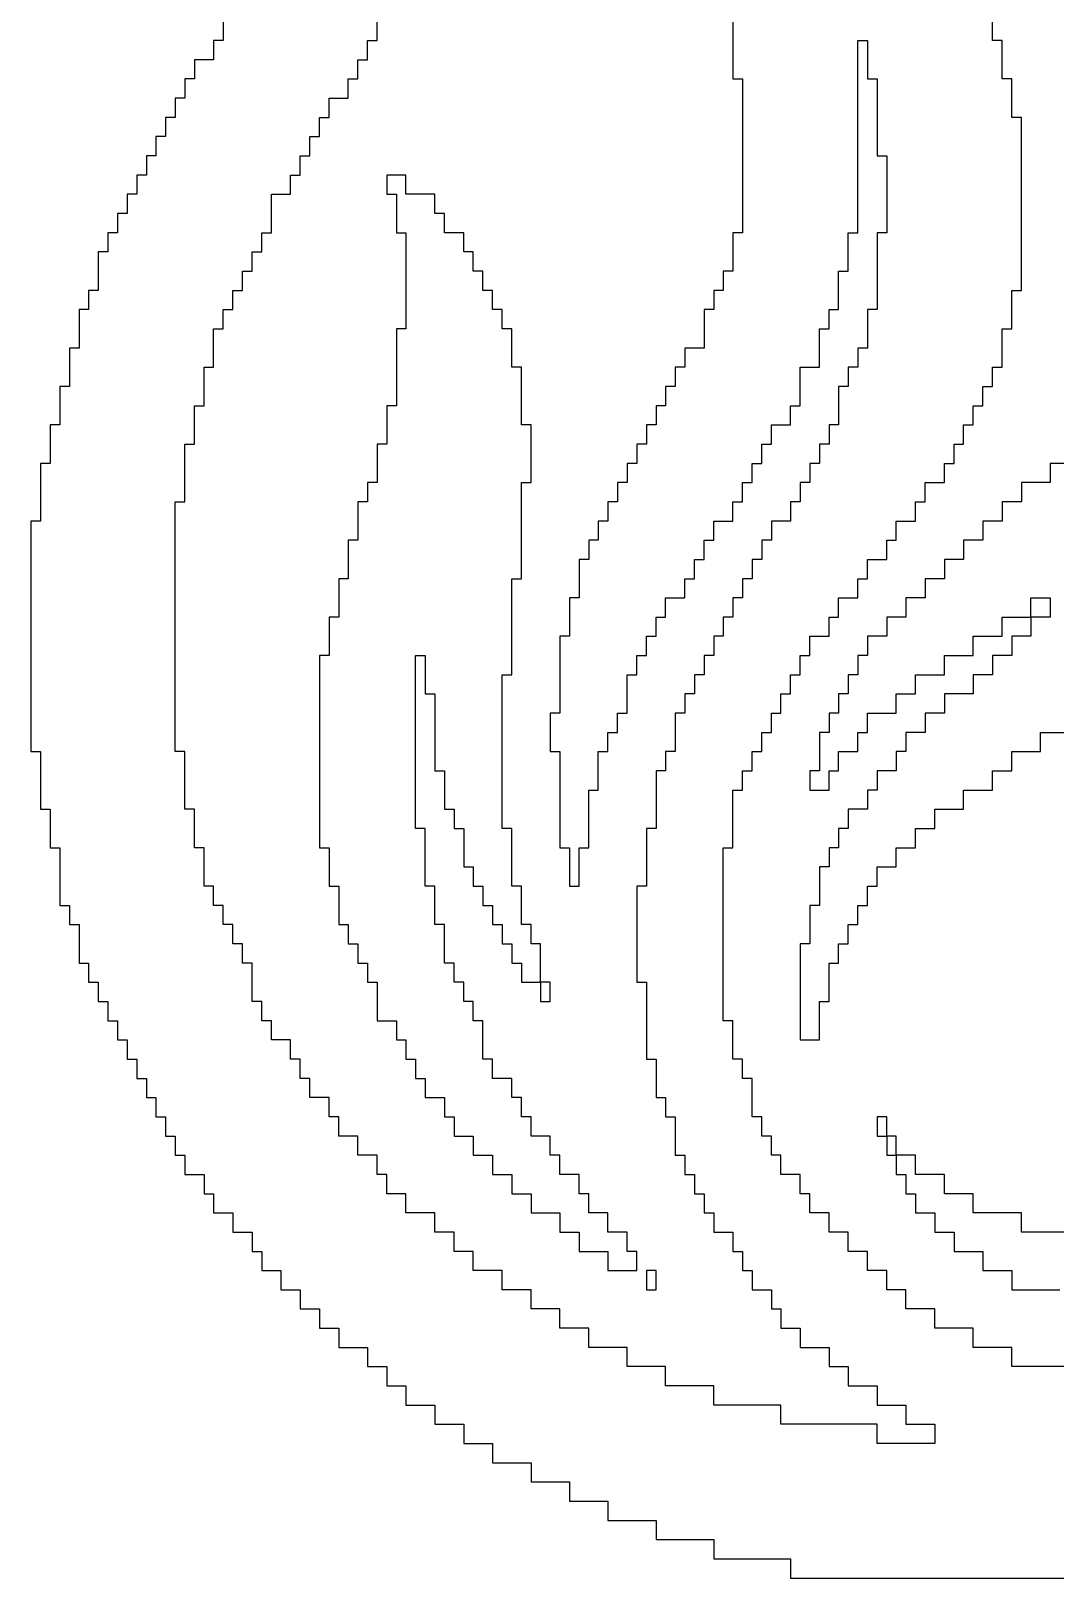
# Model space of a CAD drawing. Header units: metres. Extents: x -84 to 281, y -201 to 77.
# Drawn here: x 206.82 to 218.1, y 33.76 to 50.8 of the extents above; entities that cross this region are included whole.
import ezdxf

# ---------------------------------------------------------------- set-up
doc = ezdxf.new("R2010")
doc.units = ezdxf.units.M

msp = doc.modelspace()

# ---------------------------------------------------------------- linework, layer by layer
for p, q in [((214.551, 51.1167), (214.551, 50.27)), ((208.942, 50.905), (208.942, 50.6933)), ((210.635, 50.6933), (210.635, 50.905)), ((217.409, 50.6933), (217.409, 50.905)), ((208.942, 50.6933), (208.836, 50.6933)), ((208.836, 50.6933), (208.836, 50.4817)), ((210.53, 50.4817), (210.53, 50.6933)), ((210.53, 50.6933), (210.635, 50.6933)), ((215.927, 48.5767), (215.927, 50.6933)), ((215.927, 50.6933), (216.033, 50.6933)), ((216.033, 50.6933), (216.033, 50.27)), ((217.515, 50.6933), (217.409, 50.6933)), ((217.515, 50.27), (217.515, 50.6933)), ((208.836, 50.4817), (208.625, 50.4817)), ((208.625, 50.4817), (208.625, 50.27)), ((210.424, 50.27), (210.424, 50.4817)), ((210.424, 50.4817), (210.53, 50.4817)), ((208.625, 50.27), (208.519, 50.27)), ((208.519, 50.27), (208.519, 50.0583)), ((210.318, 50.0583), (210.318, 50.27)), ((210.318, 50.27), (210.424, 50.27)), ((214.551, 50.27), (214.657, 50.27)), ((214.657, 50.27), (214.657, 48.5767)), ((216.033, 50.27), (216.139, 50.27)), ((216.139, 50.27), (216.139, 49.4233)), ((217.62, 50.27), (217.515, 50.27)), ((217.62, 49.8467), (217.62, 50.27)), ((208.519, 50.0583), (208.413, 50.0583)), ((208.413, 50.0583), (208.413, 49.8467)), ((210.106, 49.8467), (210.106, 50.0583)), ((210.106, 50.0583), (210.318, 50.0583)), ((208.413, 49.8467), (208.307, 49.8467)), ((208.307, 49.8467), (208.307, 49.635)), ((210, 49.635), (210, 49.8467)), ((210, 49.8467), (210.106, 49.8467)), ((217.726, 49.8467), (217.62, 49.8467)), ((217.726, 47.9417), (217.726, 49.8467)), ((208.307, 49.635), (208.201, 49.635)), ((208.201, 49.635), (208.201, 49.4233)), ((209.895, 49.4233), (209.895, 49.635)), ((209.895, 49.635), (210, 49.635)), ((208.201, 49.4233), (208.095, 49.4233)), ((208.095, 49.4233), (208.095, 49.2117)), ((209.789, 49.2117), (209.789, 49.4233)), ((209.789, 49.4233), (209.895, 49.4233)), ((216.139, 49.4233), (216.245, 49.4233)), ((216.245, 49.4233), (216.245, 48.5767)), ((208.095, 49.2117), (207.99, 49.2117)), ((207.99, 49.2117), (207.99, 49)), ((209.683, 49), (209.683, 49.2117)), ((209.683, 49.2117), (209.789, 49.2117)), ((210.953, 49.2117), (210.741, 49.2117)), ((210.741, 49.2117), (210.741, 49)), ((210.953, 49), (210.953, 49.2117)), ((207.99, 49), (207.884, 49)), ((207.884, 49), (207.884, 48.7883)), ((209.471, 48.5767), (209.471, 49)), ((209.471, 49), (209.683, 49)), ((210.741, 49), (210.847, 49)), ((210.847, 49), (210.847, 48.5767)), ((211.27, 49), (210.953, 49)), ((211.27, 48.7883), (211.27, 49)), ((207.884, 48.7883), (207.778, 48.7883)), ((207.778, 48.7883), (207.778, 48.5767)), ((211.376, 48.7883), (211.27, 48.7883)), ((211.376, 48.5767), (211.376, 48.7883)), ((207.778, 48.5767), (207.672, 48.5767)), ((207.672, 48.5767), (207.672, 48.365)), ((209.365, 48.365), (209.365, 48.5767)), ((209.365, 48.5767), (209.471, 48.5767)), ((210.847, 48.5767), (210.953, 48.5767)), ((210.953, 48.5767), (210.953, 47.5183)), ((211.588, 48.5767), (211.376, 48.5767)), ((211.588, 48.365), (211.588, 48.5767)), ((214.657, 48.5767), (214.551, 48.5767)), ((214.551, 48.5767), (214.551, 48.1533)), ((215.821, 48.1533), (215.821, 48.5767)), ((215.821, 48.5767), (215.927, 48.5767)), ((216.245, 48.5767), (216.139, 48.5767)), ((216.139, 48.5767), (216.139, 47.73)), ((207.672, 48.365), (207.566, 48.365)), ((207.566, 48.365), (207.566, 47.9417)), ((209.26, 48.1533), (209.26, 48.365)), ((209.26, 48.365), (209.365, 48.365)), ((211.694, 48.365), (211.588, 48.365)), ((211.694, 48.1533), (211.694, 48.365)), ((209.154, 47.9417), (209.154, 48.1533)), ((209.154, 48.1533), (209.26, 48.1533)), ((211.8, 48.1533), (211.694, 48.1533)), ((211.8, 47.9417), (211.8, 48.1533)), ((214.551, 48.1533), (214.445, 48.1533)), ((214.445, 48.1533), (214.445, 47.9417)), ((215.715, 47.73), (215.715, 48.1533)), ((215.715, 48.1533), (215.821, 48.1533)), ((207.566, 47.9417), (207.46, 47.9417)), ((207.46, 47.9417), (207.46, 47.73)), ((209.048, 47.73), (209.048, 47.9417)), ((209.048, 47.9417), (209.154, 47.9417)), ((211.905, 47.9417), (211.8, 47.9417)), ((211.905, 47.73), (211.905, 47.9417)), ((214.445, 47.9417), (214.34, 47.9417)), ((214.34, 47.9417), (214.34, 47.73)), ((217.62, 47.5183), (217.62, 47.9417)), ((217.62, 47.9417), (217.726, 47.9417)), ((207.46, 47.73), (207.355, 47.73)), ((207.355, 47.73), (207.355, 47.3067)), ((208.942, 47.5183), (208.942, 47.73)), ((208.942, 47.73), (209.048, 47.73)), ((212.011, 47.73), (211.905, 47.73)), ((212.011, 47.5183), (212.011, 47.73)), ((214.34, 47.73), (214.234, 47.73)), ((214.234, 47.73), (214.234, 47.3067)), ((215.61, 47.5183), (215.61, 47.73)), ((215.61, 47.73), (215.715, 47.73)), ((216.139, 47.73), (216.033, 47.73)), ((216.033, 47.73), (216.033, 47.3067)), ((208.836, 47.095), (208.836, 47.5183)), ((208.836, 47.5183), (208.942, 47.5183)), ((210.953, 47.5183), (210.847, 47.5183)), ((210.847, 47.5183), (210.847, 46.6717)), ((212.117, 47.5183), (212.011, 47.5183)), ((212.117, 47.095), (212.117, 47.5183)), ((215.504, 47.095), (215.504, 47.5183)), ((215.504, 47.5183), (215.61, 47.5183)), ((217.515, 47.095), (217.515, 47.5183)), ((217.515, 47.5183), (217.62, 47.5183)), ((207.355, 47.3067), (207.249, 47.3067)), ((207.249, 47.3067), (207.249, 46.8833)), ((214.234, 47.3067), (214.022, 47.3067)), ((214.022, 47.3067), (214.022, 47.095)), ((216.033, 47.3067), (215.927, 47.3067)), ((215.927, 47.3067), (215.927, 47.095)), ((208.73, 46.6717), (208.73, 47.095)), ((208.73, 47.095), (208.836, 47.095)), ((212.223, 47.095), (212.117, 47.095)), ((212.223, 46.46), (212.223, 47.095)), ((214.022, 47.095), (213.916, 47.095)), ((213.916, 47.095), (213.916, 46.8833)), ((215.292, 46.6717), (215.292, 47.095)), ((215.292, 47.095), (215.504, 47.095)), ((215.927, 47.095), (215.821, 47.095)), ((215.821, 47.095), (215.821, 46.8833)), ((217.409, 46.8833), (217.409, 47.095)), ((217.409, 47.095), (217.515, 47.095)), ((207.249, 46.8833), (207.143, 46.8833)), ((207.143, 46.8833), (207.143, 46.46)), ((213.916, 46.8833), (213.81, 46.8833)), ((213.81, 46.8833), (213.81, 46.6717)), ((215.821, 46.8833), (215.715, 46.8833)), ((215.715, 46.8833), (215.715, 46.46)), ((217.303, 46.6717), (217.303, 46.8833)), ((217.303, 46.8833), (217.409, 46.8833)), ((208.625, 46.2483), (208.625, 46.6717)), ((208.625, 46.6717), (208.73, 46.6717)), ((210.847, 46.6717), (210.741, 46.6717)), ((210.741, 46.6717), (210.741, 46.2483)), ((213.81, 46.6717), (213.705, 46.6717)), ((213.705, 46.6717), (213.705, 46.46)), ((215.186, 46.46), (215.186, 46.6717)), ((215.186, 46.6717), (215.292, 46.6717)), ((217.197, 46.46), (217.197, 46.6717)), ((217.197, 46.6717), (217.303, 46.6717)), ((207.143, 46.46), (207.037, 46.46)), ((207.037, 46.46), (207.037, 46.0367)), ((212.329, 46.46), (212.223, 46.46)), ((212.329, 45.825), (212.329, 46.46)), ((213.705, 46.46), (213.599, 46.46)), ((213.599, 46.46), (213.599, 46.2483)), ((214.975, 46.2483), (214.975, 46.46)), ((214.975, 46.46), (215.186, 46.46)), ((215.715, 46.46), (215.61, 46.46)), ((215.61, 46.46), (215.61, 46.2483)), ((217.091, 46.2483), (217.091, 46.46)), ((217.091, 46.46), (217.197, 46.46)), ((208.519, 45.6133), (208.519, 46.2483)), ((208.519, 46.2483), (208.625, 46.2483)), ((210.741, 46.2483), (210.635, 46.2483)), ((210.635, 46.2483), (210.635, 45.825)), ((213.599, 46.2483), (213.493, 46.2483)), ((213.493, 46.2483), (213.493, 46.0367)), ((214.869, 46.0367), (214.869, 46.2483)), ((214.869, 46.2483), (214.975, 46.2483)), ((215.61, 46.2483), (215.504, 46.2483)), ((215.504, 46.2483), (215.504, 46.0367)), ((216.985, 46.0367), (216.985, 46.2483)), ((216.985, 46.2483), (217.091, 46.2483)), ((207.037, 46.0367), (206.931, 46.0367)), ((206.931, 46.0367), (206.931, 45.4017)), ((213.493, 46.0367), (213.387, 46.0367)), ((213.387, 46.0367), (213.387, 45.825)), ((214.763, 45.825), (214.763, 46.0367)), ((214.763, 46.0367), (214.869, 46.0367)), ((215.504, 46.0367), (215.398, 46.0367)), ((215.398, 46.0367), (215.398, 45.825)), ((216.88, 45.825), (216.88, 46.0367)), ((216.88, 46.0367), (216.985, 46.0367)), ((218.255, 46.0367), (218.044, 46.0367)), ((218.044, 46.0367), (218.044, 45.825)), ((210.635, 45.825), (210.53, 45.825)), ((210.53, 45.825), (210.53, 45.6133)), ((212.223, 44.7667), (212.223, 45.825)), ((212.223, 45.825), (212.329, 45.825)), ((213.387, 45.825), (213.281, 45.825)), ((213.281, 45.825), (213.281, 45.6133)), ((214.657, 45.6133), (214.657, 45.825)), ((214.657, 45.825), (214.763, 45.825)), ((215.398, 45.825), (215.292, 45.825)), ((215.292, 45.825), (215.292, 45.6133)), ((216.668, 45.6133), (216.668, 45.825)), ((216.668, 45.825), (216.88, 45.825)), ((218.044, 45.825), (217.726, 45.825)), ((217.726, 45.825), (217.726, 45.6133)), ((208.413, 42.8617), (208.413, 45.6133)), ((208.413, 45.6133), (208.519, 45.6133)), ((210.53, 45.6133), (210.424, 45.6133)), ((210.424, 45.6133), (210.424, 45.19)), ((213.281, 45.6133), (213.175, 45.6133)), ((213.175, 45.6133), (213.175, 45.4017)), ((214.551, 45.4017), (214.551, 45.6133)), ((214.551, 45.6133), (214.657, 45.6133)), ((215.292, 45.6133), (215.186, 45.6133)), ((215.186, 45.6133), (215.186, 45.4017)), ((216.562, 45.4017), (216.562, 45.6133)), ((216.562, 45.6133), (216.668, 45.6133)), ((217.726, 45.6133), (217.515, 45.6133)), ((217.515, 45.6133), (217.515, 45.4017)), ((206.931, 45.4017), (206.825, 45.4017)), ((206.825, 45.4017), (206.825, 42.8617)), ((213.175, 45.4017), (213.07, 45.4017)), ((213.07, 45.4017), (213.07, 45.19)), ((214.34, 45.19), (214.34, 45.4017)), ((214.34, 45.4017), (214.551, 45.4017)), ((215.186, 45.4017), (214.975, 45.4017)), ((214.975, 45.4017), (214.975, 45.19)), ((216.35, 45.19), (216.35, 45.4017)), ((216.35, 45.4017), (216.562, 45.4017)), ((217.515, 45.4017), (217.303, 45.4017)), ((217.303, 45.4017), (217.303, 45.19)), ((210.424, 45.19), (210.318, 45.19)), ((210.318, 45.19), (210.318, 44.7667)), ((213.07, 45.19), (212.964, 45.19)), ((212.964, 45.19), (212.964, 44.9783)), ((214.234, 44.9783), (214.234, 45.19)), ((214.234, 45.19), (214.34, 45.19)), ((214.975, 45.19), (214.869, 45.19)), ((214.869, 45.19), (214.869, 44.9783)), ((216.245, 44.9783), (216.245, 45.19)), ((216.245, 45.19), (216.35, 45.19)), ((217.303, 45.19), (217.091, 45.19)), ((217.091, 45.19), (217.091, 44.9783)), ((212.964, 44.9783), (212.858, 44.9783)), ((212.858, 44.9783), (212.858, 44.555)), ((214.128, 44.7667), (214.128, 44.9783)), ((214.128, 44.9783), (214.234, 44.9783)), ((214.869, 44.9783), (214.763, 44.9783)), ((214.763, 44.9783), (214.763, 44.7667)), ((216.033, 44.7667), (216.033, 44.9783)), ((216.033, 44.9783), (216.245, 44.9783)), ((217.091, 44.9783), (216.88, 44.9783)), ((216.88, 44.9783), (216.88, 44.7667)), ((210.318, 44.7667), (210.212, 44.7667)), ((210.212, 44.7667), (210.212, 44.3433)), ((212.117, 43.7083), (212.117, 44.7667)), ((212.117, 44.7667), (212.223, 44.7667)), ((214.022, 44.555), (214.022, 44.7667)), ((214.022, 44.7667), (214.128, 44.7667)), ((214.763, 44.7667), (214.657, 44.7667)), ((214.657, 44.7667), (214.657, 44.555)), ((215.927, 44.555), (215.927, 44.7667)), ((215.927, 44.7667), (216.033, 44.7667)), ((216.88, 44.7667), (216.668, 44.7667)), ((216.668, 44.7667), (216.668, 44.555)), ((212.858, 44.555), (212.752, 44.555)), ((212.752, 44.555), (212.752, 44.1317)), ((213.81, 44.3433), (213.81, 44.555)), ((213.81, 44.555), (214.022, 44.555)), ((214.657, 44.555), (214.551, 44.555)), ((214.551, 44.555), (214.551, 44.3433)), ((215.715, 44.3433), (215.715, 44.555)), ((215.715, 44.555), (215.927, 44.555)), ((216.668, 44.555), (216.456, 44.555)), ((216.456, 44.555), (216.456, 44.3433)), ((217.832, 44.3433), (217.832, 44.555)), ((217.832, 44.555), (218.044, 44.555)), ((218.044, 44.555), (218.044, 44.3433)), ((210.212, 44.3433), (210.106, 44.3433)), ((210.106, 44.3433), (210.106, 43.92)), ((213.705, 44.1317), (213.705, 44.3433)), ((213.705, 44.3433), (213.81, 44.3433)), ((214.551, 44.3433), (214.445, 44.3433)), ((214.445, 44.3433), (214.445, 44.1317)), ((215.61, 44.1317), (215.61, 44.3433)), ((215.61, 44.3433), (215.715, 44.3433)), ((216.456, 44.3433), (216.245, 44.3433)), ((216.245, 44.3433), (216.245, 44.1317)), ((217.515, 44.1317), (217.515, 44.3433)), ((217.515, 44.3433), (217.832, 44.3433)), ((218.044, 44.3433), (217.832, 44.3433)), ((217.832, 44.3433), (217.832, 44.1317)), ((212.752, 44.1317), (212.646, 44.1317)), ((212.646, 44.1317), (212.646, 43.285)), ((213.599, 43.92), (213.599, 44.1317)), ((213.599, 44.1317), (213.705, 44.1317)), ((214.445, 44.1317), (214.34, 44.1317)), ((214.34, 44.1317), (214.34, 43.92)), ((215.398, 43.92), (215.398, 44.1317)), ((215.398, 44.1317), (215.61, 44.1317)), ((216.245, 44.1317), (216.033, 44.1317)), ((216.033, 44.1317), (216.033, 43.92)), ((217.197, 43.92), (217.197, 44.1317)), ((217.197, 44.1317), (217.515, 44.1317)), ((217.832, 44.1317), (217.62, 44.1317)), ((217.62, 44.1317), (217.62, 43.92)), ((210.106, 43.92), (210, 43.92)), ((210, 43.92), (210, 41.8033)), ((211.059, 42.015), (211.059, 43.92)), ((211.059, 43.92), (211.165, 43.92)), ((211.165, 43.92), (211.165, 43.4967)), ((213.493, 43.7083), (213.493, 43.92)), ((213.493, 43.92), (213.599, 43.92)), ((214.34, 43.92), (214.234, 43.92)), ((214.234, 43.92), (214.234, 43.7083)), ((215.292, 43.7083), (215.292, 43.92)), ((215.292, 43.92), (215.398, 43.92)), ((216.033, 43.92), (215.927, 43.92)), ((215.927, 43.92), (215.927, 43.7083)), ((216.88, 43.7083), (216.88, 43.92)), ((216.88, 43.92), (217.197, 43.92)), ((217.62, 43.92), (217.409, 43.92)), ((217.409, 43.92), (217.409, 43.7083)), ((212.011, 42.015), (212.011, 43.7083)), ((212.011, 43.7083), (212.117, 43.7083)), ((213.387, 43.285), (213.387, 43.7083)), ((213.387, 43.7083), (213.493, 43.7083)), ((214.234, 43.7083), (214.128, 43.7083)), ((214.128, 43.7083), (214.128, 43.4967)), ((215.186, 43.4967), (215.186, 43.7083)), ((215.186, 43.7083), (215.292, 43.7083)), ((215.927, 43.7083), (215.821, 43.7083)), ((215.821, 43.7083), (215.821, 43.4967)), ((216.562, 43.4967), (216.562, 43.7083)), ((216.562, 43.7083), (216.88, 43.7083)), ((217.409, 43.7083), (217.197, 43.7083)), ((217.197, 43.7083), (217.197, 43.4967)), ((211.165, 43.4967), (211.27, 43.4967)), ((211.27, 43.4967), (211.27, 42.65)), ((214.128, 43.4967), (214.022, 43.4967)), ((214.022, 43.4967), (214.022, 43.285)), ((215.08, 43.285), (215.08, 43.4967)), ((215.08, 43.4967), (215.186, 43.4967)), ((215.821, 43.4967), (215.715, 43.4967)), ((215.715, 43.4967), (215.715, 43.285)), ((216.35, 43.285), (216.35, 43.4967)), ((216.35, 43.4967), (216.562, 43.4967)), ((217.197, 43.4967), (216.88, 43.4967)), ((216.88, 43.4967), (216.88, 43.285)), ((212.646, 43.285), (212.54, 43.285)), ((212.54, 43.285), (212.54, 42.8617)), ((213.281, 43.0733), (213.281, 43.285)), ((213.281, 43.285), (213.387, 43.285)), ((214.022, 43.285), (213.916, 43.285)), ((213.916, 43.285), (213.916, 42.8617)), ((214.975, 43.0733), (214.975, 43.285)), ((214.975, 43.285), (215.08, 43.285)), ((215.715, 43.285), (215.61, 43.285)), ((215.61, 43.285), (215.61, 43.0733)), ((216.033, 43.0733), (216.033, 43.285)), ((216.033, 43.285), (216.35, 43.285)), ((216.88, 43.285), (216.668, 43.285)), ((216.668, 43.285), (216.668, 43.0733)), ((213.175, 42.8617), (213.175, 43.0733)), ((213.175, 43.0733), (213.281, 43.0733)), ((214.869, 42.8617), (214.869, 43.0733)), ((214.869, 43.0733), (214.975, 43.0733)), ((215.61, 43.0733), (215.504, 43.0733)), ((215.504, 43.0733), (215.504, 42.65)), ((215.927, 42.8617), (215.927, 43.0733)), ((215.927, 43.0733), (216.033, 43.0733)), ((216.668, 43.0733), (216.456, 43.0733)), ((216.456, 43.0733), (216.456, 42.8617)), ((217.938, 42.8617), (217.938, 43.0733)), ((217.938, 43.0733), (218.255, 43.0733)), ((206.825, 42.8617), (206.931, 42.8617)), ((206.931, 42.8617), (206.931, 42.2267)), ((208.519, 42.8617), (208.413, 42.8617)), ((208.519, 42.2267), (208.519, 42.8617)), ((212.54, 42.8617), (212.646, 42.8617)), ((212.646, 42.8617), (212.646, 41.8033)), ((213.07, 42.4383), (213.07, 42.8617)), ((213.07, 42.8617), (213.175, 42.8617)), ((213.916, 42.8617), (213.81, 42.8617)), ((213.81, 42.8617), (213.81, 42.65)), ((214.763, 42.65), (214.763, 42.8617)), ((214.763, 42.8617), (214.869, 42.8617)), ((215.715, 42.65), (215.715, 42.8617)), ((215.715, 42.8617), (215.927, 42.8617)), ((216.456, 42.8617), (216.35, 42.8617)), ((216.35, 42.8617), (216.35, 42.65)), ((217.62, 42.65), (217.62, 42.8617)), ((217.62, 42.8617), (217.938, 42.8617)), ((211.27, 42.65), (211.376, 42.65)), ((211.376, 42.65), (211.376, 42.2267)), ((213.81, 42.65), (213.705, 42.65)), ((213.705, 42.65), (213.705, 42.015)), ((214.657, 42.4383), (214.657, 42.65)), ((214.657, 42.65), (214.763, 42.65)), ((215.504, 42.65), (215.398, 42.65)), ((215.398, 42.65), (215.398, 42.4383)), ((215.61, 42.4383), (215.61, 42.65)), ((215.61, 42.65), (215.715, 42.65)), ((216.35, 42.65), (216.139, 42.65)), ((216.139, 42.65), (216.139, 42.4383)), ((217.409, 42.4383), (217.409, 42.65)), ((217.409, 42.65), (217.62, 42.65)), ((212.964, 41.8033), (212.964, 42.4383)), ((212.964, 42.4383), (213.07, 42.4383)), ((214.551, 41.8033), (214.551, 42.4383)), ((214.551, 42.4383), (214.657, 42.4383)), ((215.398, 42.4383), (215.61, 42.4383)), ((216.139, 42.4383), (216.033, 42.4383)), ((216.033, 42.4383), (216.033, 42.2267)), ((217.091, 42.2267), (217.091, 42.4383)), ((217.091, 42.4383), (217.409, 42.4383)), ((206.931, 42.2267), (207.037, 42.2267)), ((207.037, 42.2267), (207.037, 41.8033)), ((208.625, 42.2267), (208.519, 42.2267)), ((208.625, 41.8033), (208.625, 42.2267)), ((211.376, 42.2267), (211.482, 42.2267)), ((211.482, 42.2267), (211.482, 42.015)), ((216.033, 42.2267), (215.821, 42.2267)), ((215.821, 42.2267), (215.821, 42.015)), ((216.774, 42.015), (216.774, 42.2267)), ((216.774, 42.2267), (217.091, 42.2267)), ((211.165, 42.015), (211.059, 42.015)), ((211.165, 41.38), (211.165, 42.015)), ((211.482, 42.015), (211.588, 42.015)), ((211.588, 42.015), (211.588, 41.5917)), ((212.117, 42.015), (212.011, 42.015)), ((212.117, 41.38), (212.117, 42.015)), ((213.705, 42.015), (213.599, 42.015)), ((213.599, 42.015), (213.599, 41.38)), ((215.821, 42.015), (215.715, 42.015)), ((215.715, 42.015), (215.715, 41.8033)), ((216.562, 41.8033), (216.562, 42.015)), ((216.562, 42.015), (216.774, 42.015)), ((207.037, 41.8033), (207.143, 41.8033)), ((207.143, 41.8033), (207.143, 41.1684)), ((208.73, 41.8033), (208.625, 41.8033)), ((208.73, 41.38), (208.73, 41.8033)), ((210, 41.8033), (210.106, 41.8033)), ((210.106, 41.8033), (210.106, 41.38)), ((212.646, 41.8033), (212.752, 41.8033)), ((212.752, 41.8033), (212.752, 41.38)), ((212.858, 41.38), (212.858, 41.8033)), ((212.858, 41.8033), (212.964, 41.8033)), ((214.445, 39.8983), (214.445, 41.8033)), ((214.445, 41.8033), (214.551, 41.8033)), ((215.715, 41.8033), (215.61, 41.8033)), ((215.61, 41.8033), (215.61, 41.5917)), ((216.35, 41.5917), (216.35, 41.8033)), ((216.35, 41.8033), (216.562, 41.8033)), ((211.588, 41.5917), (211.694, 41.5917)), ((211.694, 41.5917), (211.694, 41.38)), ((215.61, 41.5917), (215.504, 41.5917)), ((215.504, 41.5917), (215.504, 41.1684)), ((216.139, 41.38), (216.139, 41.5917)), ((216.139, 41.5917), (216.35, 41.5917)), ((208.836, 41.38), (208.73, 41.38)), ((208.836, 41.1684), (208.836, 41.38)), ((210.106, 41.38), (210.212, 41.38)), ((210.212, 41.38), (210.212, 40.9567)), ((211.27, 41.38), (211.165, 41.38)), ((211.27, 40.9567), (211.27, 41.38)), ((211.694, 41.38), (211.8, 41.38)), ((211.8, 41.38), (211.8, 41.1684)), ((212.223, 41.38), (212.117, 41.38)), ((212.223, 40.9567), (212.223, 41.38)), ((212.752, 41.38), (212.858, 41.38)), ((213.599, 41.38), (213.493, 41.38)), ((213.493, 41.38), (213.493, 40.3217)), ((216.033, 41.1684), (216.033, 41.38)), ((216.033, 41.38), (216.139, 41.38)), ((207.143, 41.1684), (207.249, 41.1684)), ((207.249, 41.1684), (207.249, 40.9567)), ((208.942, 41.1684), (208.836, 41.1684)), ((208.942, 40.9567), (208.942, 41.1684)), ((211.8, 41.1684), (211.905, 41.1684)), ((211.905, 41.1684), (211.905, 40.9567)), ((215.504, 41.1684), (215.398, 41.1684)), ((215.398, 41.1684), (215.398, 40.745)), ((215.927, 40.9567), (215.927, 41.1684)), ((215.927, 41.1684), (216.033, 41.1684)), ((207.249, 40.9567), (207.355, 40.9567)), ((207.355, 40.9567), (207.355, 40.5333)), ((209.048, 40.9567), (208.942, 40.9567)), ((209.048, 40.745), (209.048, 40.9567)), ((210.212, 40.9567), (210.318, 40.9567)), ((210.318, 40.9567), (210.318, 40.745)), ((211.376, 40.9567), (211.27, 40.9567)), ((211.376, 40.5333), (211.376, 40.9567)), ((211.905, 40.9567), (212.011, 40.9567)), ((212.011, 40.9567), (212.011, 40.745)), ((212.329, 40.9567), (212.223, 40.9567)), ((212.329, 40.745), (212.329, 40.9567)), ((215.821, 40.745), (215.821, 40.9567)), ((215.821, 40.9567), (215.927, 40.9567)), ((209.154, 40.745), (209.048, 40.745)), ((209.154, 40.5333), (209.154, 40.745)), ((210.318, 40.745), (210.424, 40.745)), ((210.424, 40.745), (210.424, 40.5333)), ((212.011, 40.745), (212.117, 40.745)), ((212.117, 40.745), (212.117, 40.5333)), ((212.435, 40.745), (212.329, 40.745)), ((212.435, 40.3217), (212.435, 40.745)), ((215.398, 40.745), (215.292, 40.745)), ((215.292, 40.745), (215.292, 39.6867)), ((215.715, 40.5333), (215.715, 40.745)), ((215.715, 40.745), (215.821, 40.745)), ((207.355, 40.5333), (207.46, 40.5333)), ((207.46, 40.5333), (207.46, 40.3217)), ((209.26, 40.5333), (209.154, 40.5333)), ((209.26, 40.11), (209.26, 40.5333)), ((210.424, 40.5333), (210.53, 40.5333)), ((210.53, 40.5333), (210.53, 40.3217)), ((211.482, 40.5333), (211.376, 40.5333)), ((211.482, 40.3217), (211.482, 40.5333)), ((212.117, 40.5333), (212.223, 40.5333)), ((212.223, 40.5333), (212.223, 40.3217)), ((215.61, 40.11), (215.61, 40.5333)), ((215.61, 40.5333), (215.715, 40.5333)), ((207.46, 40.3217), (207.566, 40.3217)), ((207.566, 40.3217), (207.566, 40.11)), ((210.53, 40.3217), (210.635, 40.3217)), ((210.635, 40.3217), (210.635, 39.8983)), ((211.588, 40.3217), (211.482, 40.3217)), ((211.588, 40.11), (211.588, 40.3217)), ((212.223, 40.3217), (212.435, 40.3217)), ((212.54, 40.3217), (212.435, 40.3217)), ((212.435, 40.3217), (212.435, 40.11)), ((212.54, 40.11), (212.54, 40.3217)), ((213.493, 40.3217), (213.599, 40.3217)), ((213.599, 40.3217), (213.599, 39.475)), ((207.566, 40.11), (207.672, 40.11)), ((207.672, 40.11), (207.672, 39.8983)), ((209.365, 40.11), (209.26, 40.11)), ((209.365, 39.8983), (209.365, 40.11)), ((211.694, 40.11), (211.588, 40.11)), ((211.694, 39.8983), (211.694, 40.11)), ((212.435, 40.11), (212.54, 40.11)), ((215.504, 40.11), (215.61, 40.11)), ((215.504, 39.6867), (215.504, 40.11)), ((207.672, 39.8983), (207.778, 39.8983)), ((207.778, 39.8983), (207.778, 39.6867)), ((209.471, 39.8983), (209.365, 39.8983)), ((209.471, 39.6867), (209.471, 39.8983)), ((210.635, 39.8983), (210.847, 39.8983)), ((210.847, 39.8983), (210.847, 39.6867)), ((211.8, 39.8983), (211.694, 39.8983)), ((211.8, 39.475), (211.8, 39.8983)), ((214.551, 39.8983), (214.445, 39.8983)), ((214.551, 39.475), (214.551, 39.8983)), ((207.778, 39.6867), (207.884, 39.6867)), ((207.884, 39.6867), (207.884, 39.475)), ((209.683, 39.6867), (209.471, 39.6867)), ((209.683, 39.475), (209.683, 39.6867)), ((210.847, 39.6867), (210.953, 39.6867)), ((210.953, 39.6867), (210.953, 39.475)), ((215.292, 39.6867), (215.504, 39.6867)), ((207.884, 39.475), (207.99, 39.475)), ((207.99, 39.475), (207.99, 39.2633)), ((209.789, 39.475), (209.683, 39.475)), ((209.789, 39.2633), (209.789, 39.475)), ((210.953, 39.475), (211.059, 39.475)), ((211.059, 39.475), (211.059, 39.2633)), ((211.905, 39.475), (211.8, 39.475)), ((211.905, 39.2633), (211.905, 39.475)), ((213.599, 39.475), (213.705, 39.475)), ((213.705, 39.475), (213.705, 39.0517)), ((214.657, 39.475), (214.551, 39.475)), ((214.657, 39.2633), (214.657, 39.475)), ((207.99, 39.2633), (208.095, 39.2633)), ((208.095, 39.2633), (208.095, 39.0517)), ((209.895, 39.2633), (209.789, 39.2633)), ((209.895, 39.0517), (209.895, 39.2633)), ((211.059, 39.2633), (211.165, 39.2633)), ((211.165, 39.2633), (211.165, 39.0517)), ((212.117, 39.2633), (211.905, 39.2633)), ((212.117, 39.0517), (212.117, 39.2633)), ((214.763, 39.2633), (214.657, 39.2633)), ((214.763, 38.84), (214.763, 39.2633)), ((208.095, 39.0517), (208.201, 39.0517)), ((208.201, 39.0517), (208.201, 38.84)), ((210.106, 39.0517), (209.895, 39.0517)), ((210.106, 38.84), (210.106, 39.0517)), ((211.165, 39.0517), (211.376, 39.0517)), ((211.376, 39.0517), (211.376, 38.84)), ((212.223, 39.0517), (212.117, 39.0517)), ((212.223, 38.84), (212.223, 39.0517)), ((213.705, 39.0517), (213.81, 39.0517)), ((213.81, 39.0517), (213.81, 38.84)), ((208.201, 38.84), (208.307, 38.84)), ((208.307, 38.84), (208.307, 38.6283)), ((210.212, 38.84), (210.106, 38.84)), ((210.212, 38.6283), (210.212, 38.84)), ((211.376, 38.84), (211.482, 38.84)), ((211.482, 38.84), (211.482, 38.6283)), ((212.329, 38.84), (212.223, 38.84)), ((212.329, 38.6283), (212.329, 38.84)), ((213.81, 38.84), (213.916, 38.84)), ((213.916, 38.84), (213.916, 38.4167)), ((214.869, 38.84), (214.763, 38.84)), ((214.869, 38.6283), (214.869, 38.84)), ((216.245, 38.84), (216.139, 38.84)), ((216.139, 38.84), (216.139, 38.6283)), ((216.245, 38.6283), (216.245, 38.84)), ((208.307, 38.6283), (208.413, 38.6283)), ((208.413, 38.6283), (208.413, 38.4167)), ((210.424, 38.6283), (210.212, 38.6283)), ((210.424, 38.4167), (210.424, 38.6283)), ((211.482, 38.6283), (211.694, 38.6283)), ((211.694, 38.6283), (211.694, 38.4167)), ((212.54, 38.6283), (212.329, 38.6283)), ((212.54, 38.4167), (212.54, 38.6283)), ((214.975, 38.6283), (214.869, 38.6283)), ((214.975, 38.4167), (214.975, 38.6283)), ((216.139, 38.6283), (216.245, 38.6283)), ((216.35, 38.6283), (216.245, 38.6283)), ((216.245, 38.6283), (216.245, 38.4167)), ((216.35, 38.4167), (216.35, 38.6283)), ((208.413, 38.4167), (208.519, 38.4167)), ((208.519, 38.4167), (208.519, 38.205)), ((210.635, 38.4167), (210.424, 38.4167)), ((210.635, 38.205), (210.635, 38.4167)), ((211.694, 38.4167), (211.905, 38.4167)), ((211.905, 38.4167), (211.905, 38.205)), ((212.646, 38.4167), (212.54, 38.4167)), ((212.646, 38.205), (212.646, 38.4167)), ((213.916, 38.4167), (214.022, 38.4167)), ((214.022, 38.4167), (214.022, 38.205)), ((215.08, 38.4167), (214.975, 38.4167)), ((215.08, 38.205), (215.08, 38.4167)), ((216.245, 38.4167), (216.35, 38.4167)), ((216.562, 38.4167), (216.35, 38.4167)), ((216.35, 38.4167), (216.35, 38.205)), ((216.562, 38.205), (216.562, 38.4167)), ((208.519, 38.205), (208.73, 38.205)), ((208.73, 38.205), (208.73, 37.9933)), ((210.741, 38.205), (210.635, 38.205)), ((210.741, 37.9933), (210.741, 38.205)), ((211.905, 38.205), (212.117, 38.205)), ((212.117, 38.205), (212.117, 37.9933)), ((212.858, 38.205), (212.646, 38.205)), ((212.858, 37.9933), (212.858, 38.205)), ((214.022, 38.205), (214.128, 38.205)), ((214.128, 38.205), (214.128, 37.9933)), ((215.292, 38.205), (215.08, 38.205)), ((215.292, 37.9933), (215.292, 38.205)), ((216.35, 38.205), (216.456, 38.205)), ((216.456, 38.205), (216.456, 37.9933)), ((216.88, 38.205), (216.562, 38.205)), ((216.88, 37.9933), (216.88, 38.205)), ((208.73, 37.9933), (208.836, 37.9933)), ((208.836, 37.9933), (208.836, 37.7817)), ((210.953, 37.9933), (210.741, 37.9933)), ((210.953, 37.7817), (210.953, 37.9933)), ((212.117, 37.9933), (212.329, 37.9933)), ((212.329, 37.9933), (212.329, 37.7817)), ((212.964, 37.9933), (212.858, 37.9933)), ((212.964, 37.7817), (212.964, 37.9933)), ((214.128, 37.9933), (214.234, 37.9933)), ((214.234, 37.9933), (214.234, 37.7817)), ((215.398, 37.9933), (215.292, 37.9933)), ((215.398, 37.7817), (215.398, 37.9933)), ((216.456, 37.9933), (216.562, 37.9933)), ((216.562, 37.9933), (216.562, 37.7817)), ((217.197, 37.9933), (216.88, 37.9933)), ((217.197, 37.7817), (217.197, 37.9933)), ((208.836, 37.7817), (209.048, 37.7817)), ((209.048, 37.7817), (209.048, 37.57)), ((211.27, 37.7817), (210.953, 37.7817)), ((211.27, 37.57), (211.27, 37.7817)), ((212.329, 37.7817), (212.646, 37.7817)), ((212.646, 37.7817), (212.646, 37.57)), ((213.175, 37.7817), (212.964, 37.7817)), ((213.175, 37.57), (213.175, 37.7817)), ((214.234, 37.7817), (214.34, 37.7817)), ((214.34, 37.7817), (214.34, 37.57)), ((215.61, 37.7817), (215.398, 37.7817)), ((215.61, 37.57), (215.61, 37.7817)), ((216.562, 37.7817), (216.774, 37.7817)), ((216.774, 37.7817), (216.774, 37.57)), ((217.726, 37.7817), (217.197, 37.7817)), ((217.726, 37.57), (217.726, 37.7817)), ((209.048, 37.57), (209.26, 37.57)), ((209.26, 37.57), (209.26, 37.3583)), ((211.482, 37.57), (211.27, 37.57)), ((211.482, 37.3583), (211.482, 37.57)), ((212.646, 37.57), (212.858, 37.57)), ((212.858, 37.57), (212.858, 37.3583)), ((213.387, 37.57), (213.175, 37.57)), ((213.387, 37.3583), (213.387, 37.57)), ((214.34, 37.57), (214.551, 37.57)), ((214.551, 37.57), (214.551, 37.3583)), ((215.821, 37.57), (215.61, 37.57)), ((215.821, 37.3583), (215.821, 37.57)), ((216.774, 37.57), (216.985, 37.57)), ((216.985, 37.57), (216.985, 37.3583)), ((219.42, 37.57), (217.726, 37.57)), ((209.26, 37.3583), (209.365, 37.3583)), ((209.365, 37.3583), (209.365, 37.1467)), ((211.694, 37.3583), (211.482, 37.3583)), ((211.694, 37.1467), (211.694, 37.3583)), ((212.858, 37.3583), (213.175, 37.3583)), ((213.175, 37.3583), (213.175, 37.1467)), ((213.493, 37.3583), (213.387, 37.3583)), ((213.493, 37.1467), (213.493, 37.3583)), ((214.551, 37.3583), (214.657, 37.3583)), ((214.657, 37.3583), (214.657, 37.1467)), ((216.033, 37.3583), (215.821, 37.3583)), ((216.033, 37.1467), (216.033, 37.3583)), ((216.985, 37.3583), (217.303, 37.3583)), ((217.303, 37.3583), (217.303, 37.1467)), ((209.365, 37.1467), (209.577, 37.1467)), ((209.577, 37.1467), (209.577, 36.935)), ((212.011, 37.1467), (211.694, 37.1467)), ((212.011, 36.935), (212.011, 37.1467)), ((213.175, 37.1467), (213.493, 37.1467)), ((213.705, 37.1467), (213.599, 37.1467)), ((213.599, 37.1467), (213.599, 36.935)), ((213.705, 36.935), (213.705, 37.1467)), ((214.657, 37.1467), (214.763, 37.1467)), ((214.763, 37.1467), (214.763, 36.935)), ((216.245, 37.1467), (216.033, 37.1467)), ((216.245, 36.935), (216.245, 37.1467)), ((217.303, 37.1467), (217.62, 37.1467)), ((217.62, 37.1467), (217.62, 36.935)), ((209.577, 36.935), (209.789, 36.935)), ((209.789, 36.935), (209.789, 36.7233)), ((212.329, 36.935), (212.011, 36.935)), ((212.329, 36.7233), (212.329, 36.935)), ((213.599, 36.935), (213.705, 36.935)), ((214.763, 36.935), (214.975, 36.935)), ((214.975, 36.935), (214.975, 36.7233)), ((216.456, 36.935), (216.245, 36.935)), ((216.456, 36.7233), (216.456, 36.935)), ((217.62, 36.935), (218.15, 36.935)), ((209.789, 36.7233), (210, 36.7233)), ((210, 36.7233), (210, 36.5117)), ((212.646, 36.7233), (212.329, 36.7233)), ((212.646, 36.5117), (212.646, 36.7233)), ((214.975, 36.7233), (215.08, 36.7233)), ((215.08, 36.7233), (215.08, 36.5117)), ((216.774, 36.7233), (216.456, 36.7233)), ((216.774, 36.5117), (216.774, 36.7233)), ((210, 36.5117), (210.212, 36.5117)), ((210.212, 36.5117), (210.212, 36.3)), ((212.964, 36.5117), (212.646, 36.5117)), ((212.964, 36.3), (212.964, 36.5117)), ((215.08, 36.5117), (215.292, 36.5117)), ((215.292, 36.5117), (215.292, 36.3)), ((217.197, 36.5117), (216.774, 36.5117)), ((217.197, 36.3), (217.197, 36.5117)), ((210.212, 36.3), (210.53, 36.3)), ((210.53, 36.3), (210.53, 36.0883)), ((213.387, 36.3), (212.964, 36.3)), ((213.387, 36.0883), (213.387, 36.3)), ((215.292, 36.3), (215.61, 36.3)), ((215.61, 36.3), (215.61, 36.0883)), ((217.62, 36.3), (217.197, 36.3)), ((217.62, 36.0883), (217.62, 36.3)), ((210.53, 36.0883), (210.741, 36.0883)), ((210.741, 36.0883), (210.741, 35.8767)), ((213.81, 36.0883), (213.387, 36.0883)), ((213.81, 35.8767), (213.81, 36.0883)), ((215.61, 36.0883), (215.821, 36.0883)), ((215.821, 36.0883), (215.821, 35.8767)), ((218.467, 36.0883), (217.62, 36.0883)), ((210.741, 35.8767), (210.953, 35.8767)), ((210.953, 35.8767), (210.953, 35.665)), ((214.34, 35.8767), (213.81, 35.8767)), ((214.34, 35.665), (214.34, 35.8767)), ((215.821, 35.8767), (216.139, 35.8767)), ((216.139, 35.8767), (216.139, 35.665)), ((210.953, 35.665), (211.27, 35.665)), ((211.27, 35.665), (211.27, 35.4533)), ((215.08, 35.665), (214.34, 35.665)), ((215.08, 35.4533), (215.08, 35.665)), ((216.139, 35.665), (216.456, 35.665)), ((216.456, 35.665), (216.456, 35.4533)), ((211.27, 35.4533), (211.588, 35.4533)), ((211.588, 35.4533), (211.588, 35.2417)), ((216.139, 35.4533), (215.08, 35.4533)), ((216.139, 35.2417), (216.139, 35.4533)), ((216.456, 35.4533), (216.774, 35.4533)), ((216.774, 35.4533), (216.774, 35.2417)), ((211.588, 35.2417), (211.905, 35.2417)), ((211.905, 35.2417), (211.905, 35.03)), ((216.774, 35.2417), (216.139, 35.2417)), ((211.905, 35.03), (212.329, 35.03)), ((212.329, 35.03), (212.329, 34.8183)), ((212.329, 34.8183), (212.752, 34.8183)), ((212.752, 34.8183), (212.752, 34.6067)), ((212.752, 34.6067), (213.175, 34.6067)), ((213.175, 34.6067), (213.175, 34.395)), ((213.175, 34.395), (213.705, 34.395)), ((213.705, 34.395), (213.705, 34.1833)), ((213.705, 34.1833), (214.34, 34.1833)), ((214.34, 34.1833), (214.34, 33.9717)), ((214.34, 33.9717), (215.186, 33.9717)), ((215.186, 33.9717), (215.186, 33.76)), ((215.186, 33.76), (218.89, 33.76))]:
    msp.add_line(p, q)

doc.saveas('drawing.dxf')
